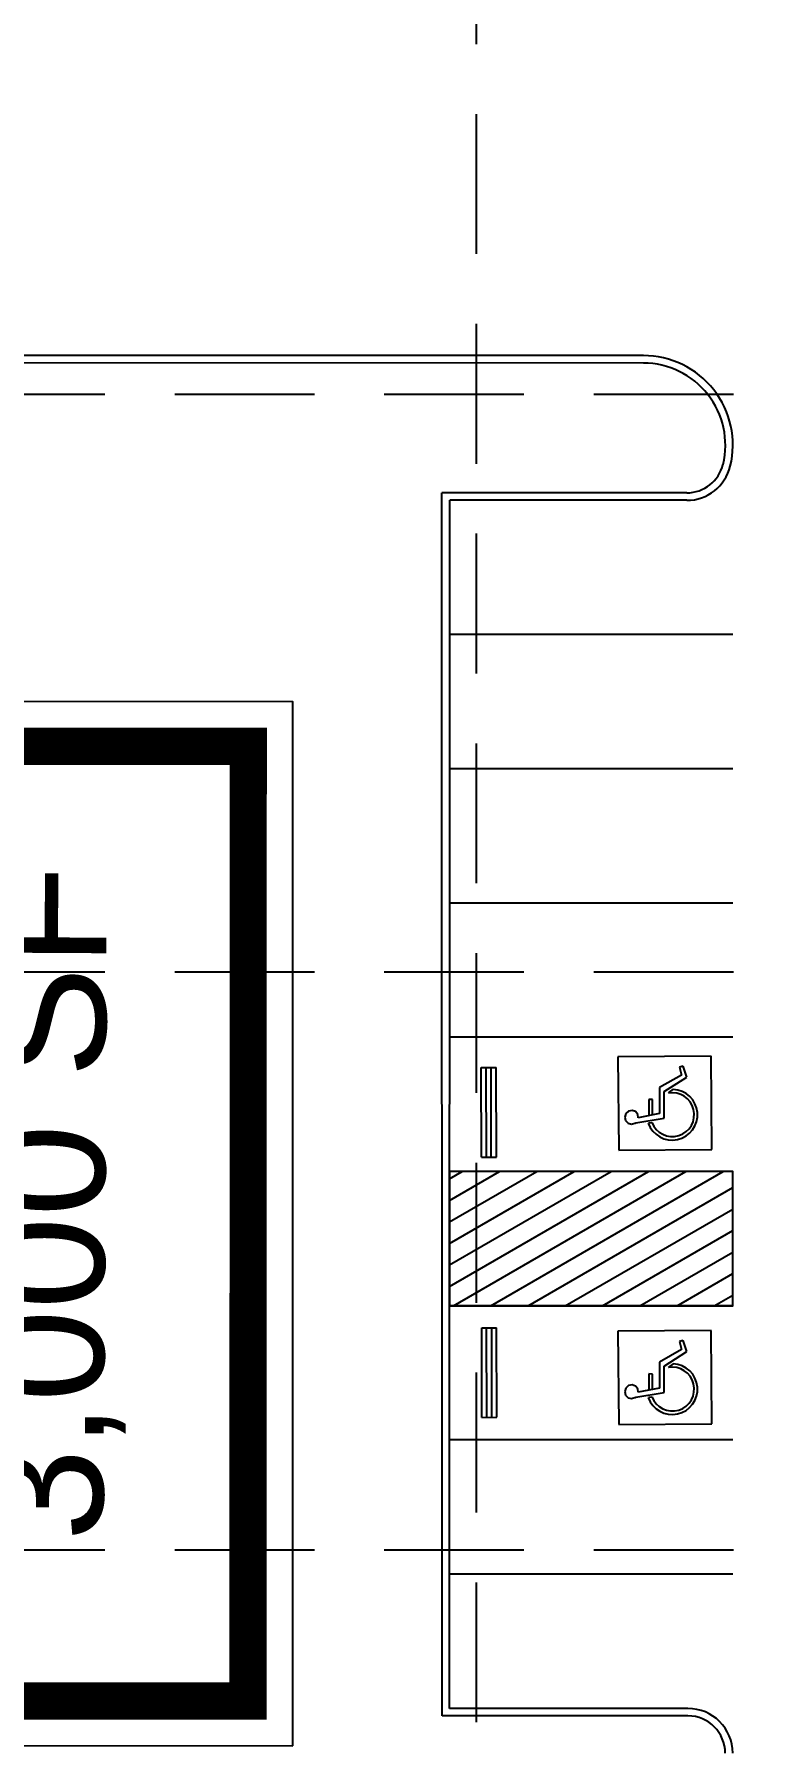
# Model space of a CAD drawing. Header units: inches. Extents: x -105549 to 5741, y -35602 to 5776.
# Drawn here: x 5555.2 to 5603.4, y 3978.9 to 4093.7 of the extents above; entities that cross this region are included whole.
import ezdxf

# ---------------------------------------------------------------- set-up
doc = ezdxf.new("R2010")
doc.units = ezdxf.units.IN
doc.header["$LTSCALE"] = 30
doc.header["$MEASUREMENT"] = 0
doc.linetypes.add('DASHDOT2', pattern=[0.5, 0.25, -0.125, 0, -0.125])
doc.linetypes.add('HIDDEN', pattern=[0.375, 0.25, -0.125])
for name, color, linetype in [('A-SITE-CURB', 2, 'Continuous'), ('A-SITE-PKSTRIPE', 7, 'Continuous'), ('A-SITE-PROPERTY', 6, 'DASHDOT2'), ('Buildings', 3, 'Continuous'), ('Buildings Inner lines', 213, 'Continuous'), ('GRID', 254, 'HIDDEN'), ('SITE-PARKING NOTES', 7, 'Continuous')]:
    doc.layers.add(name, color=color, linetype=linetype)
doc.styles.get("Standard").update_dxf_attribs({"font": 'ARIAL.TTF'})

# ---------------------------------------------------------------- blocks, each defined once
blk = doc.blocks.new('A$C78641FA6')
at = {"layer": 'A-SITE-PKSTRIPE'}
for p, q in [((2.74, 8.36), (0, 2.74)), ((8.36, 5.62), (2.74, 8.36)), ((6.13, 5.91), (6.01, 5.37)), ((6.38, 5.85), (6.13, 5.91)), ((6.28, 5.08), (6.38, 5.85)), ((1.52, 4.72), (1.35, 4.54)), ((1.75, 4.79), (1.52, 4.72)), ((1.99, 4.72), (1.75, 4.79)), ((2.16, 4.55), (1.99, 4.72)), ((3.32, 4.88), (2.84, 3.9)), ((3.07, 3.84), (3.53, 4.77)), ((3.53, 4.77), (3.32, 4.88)), ((4.31, 5.28), (3.55, 3.71)), ((3.69, 3.31), (4.47, 4.9)), ((6.01, 5.37), (4.31, 5.28)), ((4.47, 4.9), (6.28, 5.08)), ((4.69, 4.69), (5.1, 4.76)), ((5.62, 0), (8.36, 5.62)), ((1.35, 4.54), (1.29, 4.31)), ((1.29, 4.31), (1.37, 4.07)), ((1.37, 4.07), (1.55, 3.91)), ((1.55, 3.91), (1.84, 3.87)), ((1.79, 3.87), (1.84, 3.87)), ((1.84, 3.87), (3.69, 3.31)), ((2.14, 4.09), (2.21, 4.31)), ((3.55, 3.71), (2.14, 4.09)), ((2.21, 4.31), (2.16, 4.55)), ((2.6, 3.49), (2.81, 3.42)), ((0, 2.74), (5.62, 0))]:
    blk.add_line(p, q, dxfattribs=at)
for centre, radius, start, end in [((4.27, 3.27), 1.7, 173.1503, 60.9349), ((4.28, 3.27), 1.47, 174.3018, 73.7231)]:
    blk.add_arc(centre, radius, start, end, dxfattribs=at)

msp = doc.modelspace()

# ---------------------------------------------------------------- hatches: boundary and pattern name
at = {"layer": 'A-SITE-PKSTRIPE'}
h = msp.add_hatch(dxfattribs=at)
h.set_pattern_fill('ANSI31', scale=10, angle=344.9973, style=0)
h.set_pattern_definition([(29.9973396, (-37184.7471, 126351.6844), (-0.624949734, 1.082560774), [])])
h.paths.add_polyline_path([(5583.03, 4008.44), (5602.03, 4008.44), (5602.03, 4017.44), (5583.03, 4017.44)])

# ---------------------------------------------------------------- linework, layer by layer
at = {"layer": 'A-SITE-CURB', "color": 7}
for p, q in [((5596.04, 4072.14), (5548.66, 4072.15)), ((5596.04, 4071.64), (5549.16, 4071.65)), ((5582.53, 3980.94), (5582.52, 4062.94)), ((5598.95, 4062.94), (5582.52, 4062.94)), ((5583.03, 3981.44), (5583.04, 4062.44)), ((5598.95, 4062.44), (5583.04, 4062.44)), ((5599.03, 3980.94), (5582.53, 3980.94)), ((5599.03, 3981.44), (5583.03, 3981.44))]:
    msp.add_line(p, q, dxfattribs=at)
msp.add_lwpolyline([(5599.54, 4122.13, 0.359138), (5582.2, 4128.45, 0.126566), (5424.46, 4022.36)], format="xyb", dxfattribs=at)
for centre, radius, start, end in [((5709.56, 3768.88), 418, 110.6177, 143.1919), ((5709.51, 3768.82), 382, 109.4943, 138.3487), ((5596.04, 4066.14), 6, 346.4156, 89.9973), ((5596.04, 4066.14), 5.5, 346.4156, 89.9973), ((5598.95, 4065.44), 2.5, 269.9973, 346.4156), ((5598.95, 4065.44), 3, 269.9973, 346.4156), ((5599.03, 3978.44), 3, 359.9973, 89.9973), ((5599.03, 3978.44), 2.5, 359.9973, 89.9973)]:
    msp.add_arc(centre, radius, start, end, dxfattribs=at)
at = {"layer": 'A-SITE-PKSTRIPE', "color": 7}
for p, q in [((5596.04, 4072.14), (5583.04, 4072.14)), ((5602.04, 4066.14), (5602.04, 4066.14)), ((5602.04, 4053.44), (5583.04, 4053.44)), ((5602.04, 4044.44), (5583.04, 4044.44)), ((5602.04, 4035.44), (5583.04, 4035.44)), ((5602.03, 4026.44), (5583.03, 4026.44)), ((5585.17, 4018.41), (5585.15, 4024.41)), ((5585.15, 4024.41), (5586.15, 4024.41)), ((5585.5, 4018.41), (5585.49, 4024.41)), ((5585.83, 4018.41), (5585.82, 4024.41)), ((5586.17, 4018.41), (5586.15, 4024.41)), ((5585.17, 4018.41), (5586.17, 4018.41)), ((5602.03, 4017.44), (5583.03, 4017.44)), ((5602.03, 4008.44), (5583.03, 4008.44)), ((5585.19, 4006.95), (5586.19, 4006.96)), ((5585.2, 4000.95), (5585.19, 4006.95)), ((5585.54, 4000.95), (5585.52, 4006.95)), ((5585.87, 4000.96), (5585.86, 4006.96)), ((5586.2, 4000.96), (5586.19, 4006.96)), ((5585.2, 4000.95), (5586.2, 4000.96)), ((5602.03, 3999.44), (5583.03, 3999.44)), ((5602.03, 3990.44), (5583.03, 3990.44))]:
    msp.add_line(p, q, dxfattribs=at)
at = {"layer": 'A-SITE-PKSTRIPE', "color": 7, "const_width": 0.333}
for points in [[(5662, 4161.51, 0.006802), (5651.34, 4160.07, 0.036855), (5594.54, 4147.28, 0.084141), (5476.28, 4088.25, 0.01119), (5462.22, 4077.49, 0.011585), (5448.19, 4065.7)], [(5662, 4160.5, 0.006726), (5651.49, 4159.08, 0.036855), (5594.83, 4146.32, 0.084141), (5476.87, 4087.44, 0.01119), (5462.85, 4076.71, 0.033403), (5424.05, 4041.11, 0.029803), (5393.71, 4005.24, -0.001169), (5391.55, 4002.37)]]:
    msp.add_lwpolyline(points, format="xyb", dxfattribs=at)
at = {"layer": 'A-SITE-PKSTRIPE', "color": 7}
msp.add_lwpolyline([(5583.03, 4008.44), (5602.03, 4008.44), (5602.03, 4017.44), (5583.03, 4017.44)], close=True, dxfattribs=at)
at = {"layer": 'A-SITE-PROPERTY', "color": 7}
for centre, radius, start, end in [((5753.76, 3720.46), 494.94, 100.6841, 142.2303), ((5753.76, 3720.46), 494.94, 109.5116, 142.2303), ((5753.76, 3720.46), 494.94, 109.5116, 142.2303), ((5753.76, 3720.46), 494.94, 109.5116, 142.2303), ((5709.56, 3768.11), 370.79, 97.3691, 138.7272)]:
    msp.add_arc(centre, radius, start, end, dxfattribs=at)
at = {"layer": 'Buildings', "color": 7}
msp.add_lwpolyline([(5572.51, 3978.94), (5572.52, 4048.94), (5529.66, 4048.95), (5529.66, 3978.95)], close=True, dxfattribs=at)
at = {"layer": 'Buildings Inner lines', "color": 7, "const_width": 2.5}
msp.add_lwpolyline([(5569.51, 3981.94), (5569.52, 4045.94), (5532.66, 4045.95), (5532.66, 3981.95)], close=True, dxfattribs=at)
at = {"layer": 'GRID', "color": 253, "linetype": 'HIDDEN', "ltscale": 1.25}
for p, q in [((5584.86, 3488.33), (5584.75, 5736.28)), ((4228.65, 4069.56), (5700.8, 4069.56)), ((4228.65, 4030.82), (5700.8, 4030.82)), ((4228.65, 3992.08), (5700.8, 3992.08))]:
    msp.add_line(p, q, dxfattribs=at)

# ---------------------------------------------------------------- block references
at = {"layer": 'A-SITE-PKSTRIPE', "color": 7, "rotation": 26.42591469548312}
for p in [(5595.6, 4016.42), (5595.6, 3998.02)]:
    msp.add_blockref('A$C78641FA6', p, dxfattribs=at)

# ---------------------------------------------------------------- texts
at = {"layer": 'SITE-PARKING NOTES', "color": 7, "insert": (5551.77, 3992.68), "char_height": 8, "attachment_point": 1, "rotation": 89.6773}
msp.add_mtext('{\\fArial|b0|i0|c0|p34;3,000 SF}', dxfattribs=at)

doc.saveas('drawing.dxf')
